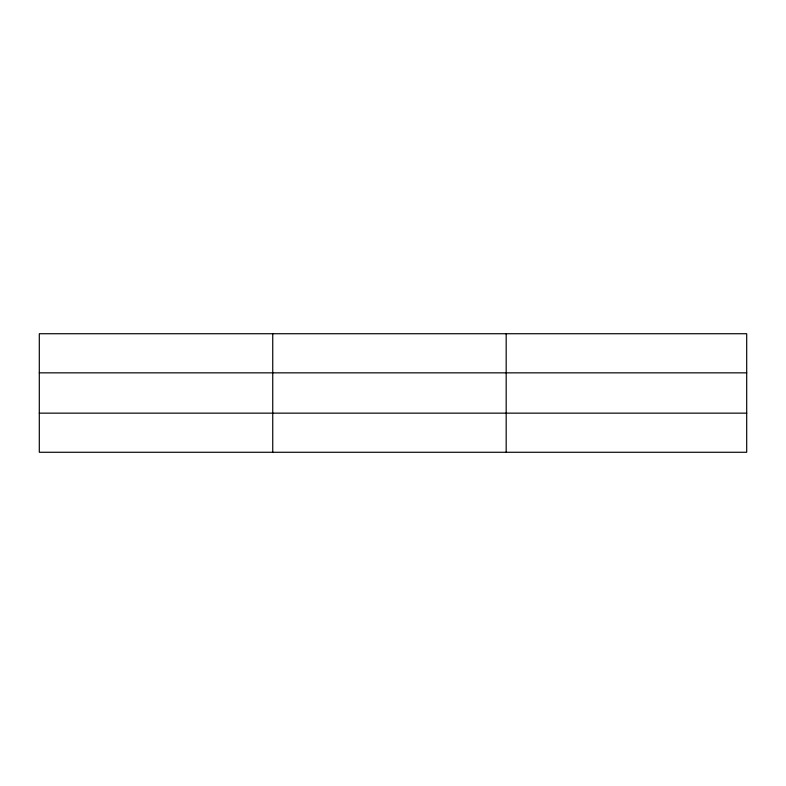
<?xml version="1.0" encoding="UTF-8"?>
<svg xmlns="http://www.w3.org/2000/svg" width="786" height="786" viewBox="0 0 786 786"><rect width="100%" height="100%" fill="white"/><g stroke="black" fill="none" stroke-linecap="round" stroke-linejoin="round"><path stroke-width="1.18" d="M272.742 452.274L272.742 333.726M506.184 452.274L506.184 333.726M746.7 372.849L746.7 333.726L39.3 333.726L39.3 452.274L746.7 452.274L746.7 372.849L39.3 372.849M39.3 413.151L746.7 413.151"/></g></svg>
